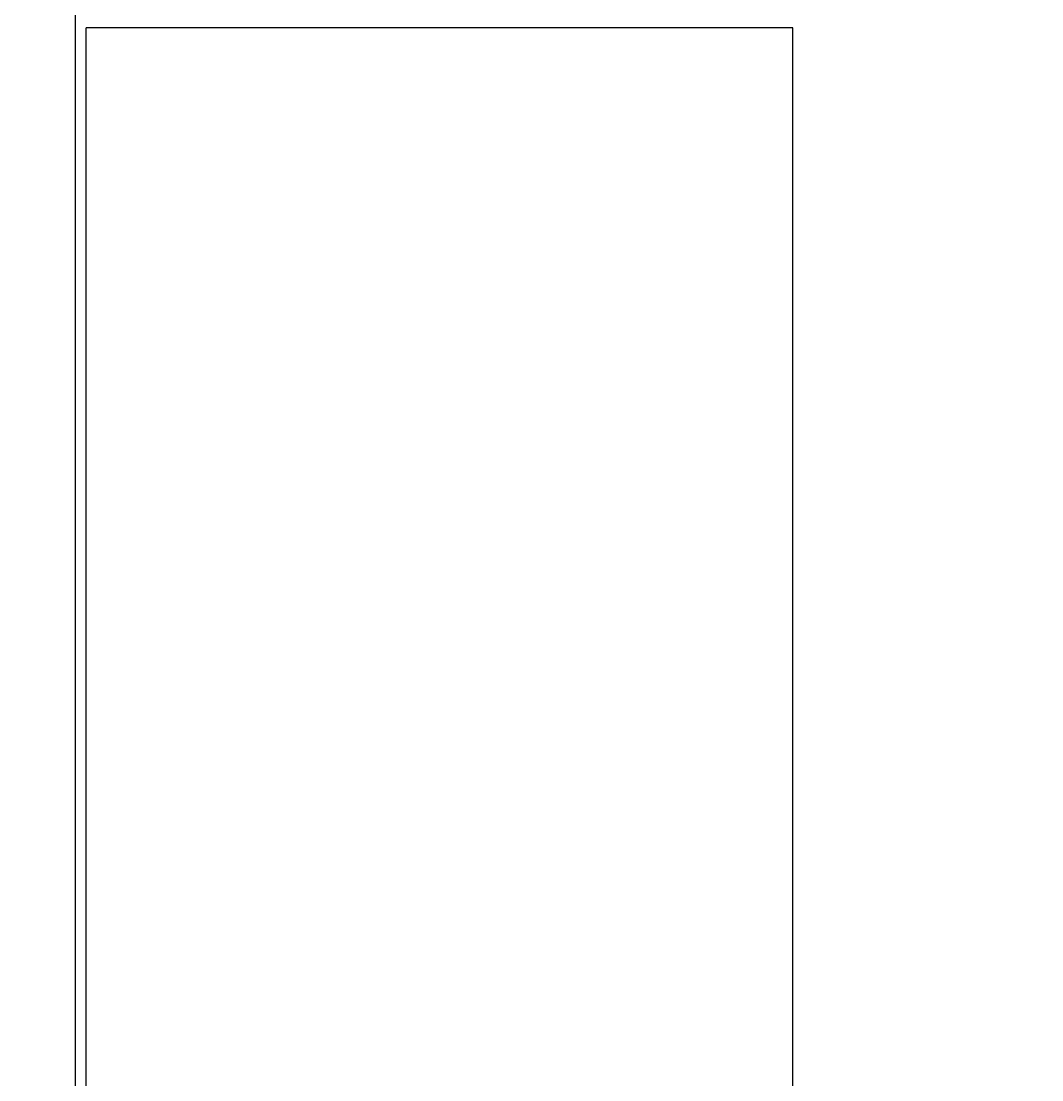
# Model space of a CAD drawing. Header units: metres. Extents: x 95 to 486, y 2972 to 3465.
# Drawn here: x 171.79 to 172.656, y 3245.449 to 3246.348 of the extents above; entities that cross this region are included whole.
import ezdxf

# ---------------------------------------------------------------- set-up
doc = ezdxf.new("R2010")
doc.units = ezdxf.units.M
doc.layers.add('0_HOJA-CARATULA', color=7, linetype='Continuous')
doc.layers.add('0_MUROS', color=7, linetype='Continuous')

msp = doc.modelspace()

# ---------------------------------------------------------------- linework, layer by layer
at = {"layer": '0_HOJA-CARATULA'}
msp.add_circle((196.22811, 3222.45891), 101.10953, dxfattribs=at)
at = {"layer": '0_MUROS'}
msp.add_line((171.83611, 3232.05362), (171.83611, 3252.24362), dxfattribs=at)
at = {"layer": '0_MUROS', "color": 2}
for p, q in [((172.44507, 3246.34242), (171.84507, 3246.34242)), ((171.84507, 3243.97627), (171.84507, 3246.34242)), ((172.44507, 3243.97627), (172.44507, 3246.34242))]:
    msp.add_line(p, q, dxfattribs=at)

doc.saveas('drawing.dxf')
